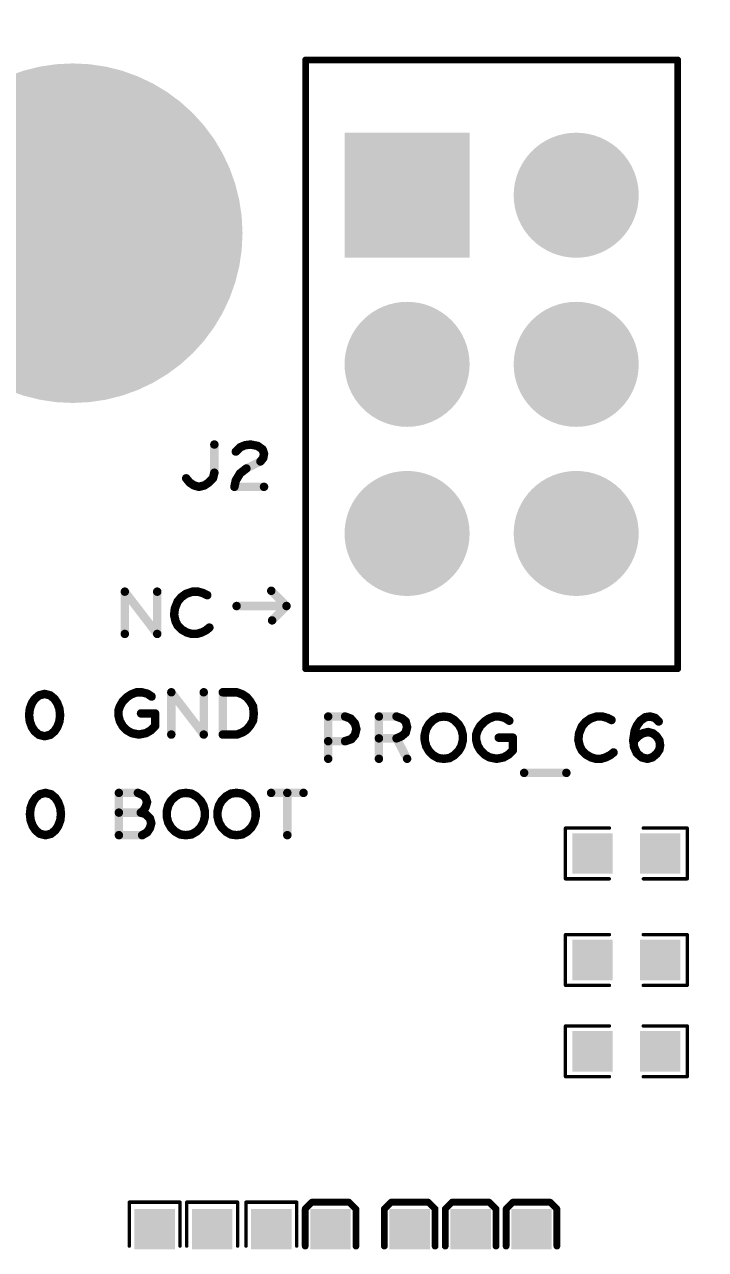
# Model space of a CAD drawing. Extents: x -11 to 101, y 2 to 100.
# Drawn here: x 61.78 to 72, y 65.74 to 84.13 of the extents above; entities that cross this region are included whole.
import ezdxf

# ---------------------------------------------------------------- set-up
doc = ezdxf.new("R2010")
doc.units = 0
doc.layers.get('0').update_dxf_attribs({"linetype": 'CONTINUOUS'})
doc.layers.get('DEFPOINTS').update_dxf_attribs({"linetype": 'CONTINUOUS'})
doc.layers.add('SILK_TOP_ART', color=251, linetype='CONTINUOUS')
doc.layers.add('SOLDER_TOP_ART', color=18, linetype='CONTINUOUS')
doc.dimstyles.get("Standard").update_dxf_attribs({"dimtxt": 3, "dimasz": 3, "dimexe": 0.18, "dimexo": 0, "dimgap": 1, "dimtad": 0, "dimtih": 1, "dimtoh": 1, "dimzin": 0, "dimcen": 0.09, "dimazin": 3, "dimtfac": 1, "dimtofl": 0, "dimtmove": 0, "dimatfit": 3})

# ---------------------------------------------------------------- blocks, each defined once
blk = doc.blocks.new('ROUND_219')
at = {"const_width": 0.0508}
blk.add_lwpolyline([(-0.0254, 0, 1), (0.0254, 0, 1)], format="xyb", close=True, dxfattribs=at)
blk = doc.blocks.new('ROUND_165')
at = {"const_width": 0.0635}
blk.add_lwpolyline([(-0.03175, 0, 1), (0.03175, 0, 1)], format="xyb", close=True, dxfattribs=at)
blk = doc.blocks.new('ROUND_321')
at = {"const_width": 0.0254}
blk.add_lwpolyline([(-0.0127, 0, 1), (0.0127, 0, 1)], format="xyb", close=True, dxfattribs=at)
blk = doc.blocks.new('ROUND_341')
at = {"const_width": 2.55}
blk.add_lwpolyline([(-1.275, 0, 1), (1.275, 0, 1)], format="xyb", close=True, dxfattribs=at)
blk = doc.blocks.new('SQUARE_333')
blk.add_solid([(0.304, 0.304), (0.304, -0.304), (-0.304, 0.304), (-0.304, -0.304)])
blk = doc.blocks.new('SQUARE_347')
blk.add_solid([(0.939, 0.939), (0.939, -0.939), (-0.939, 0.939), (-0.939, -0.939)])
blk = doc.blocks.new('ROUND_346')
at = {"const_width": 0.939}
blk.add_lwpolyline([(-0.4695, 0, 1), (0.4695, 0, 1)], format="xyb", close=True, dxfattribs=at)
blk = doc.blocks.new('*U167')
at = {"color": 0, "linetype": 'CONTINUOUS'}
blk.add_text('82.50', height=3, dxfattribs=at).set_placement((37.06, 87.687))
blk = doc.blocks.new('*D162')
at = {"color": 0, "linetype": 'CONTINUOUS'}
for p, q in [((1.038, 82.5), (1.038, 89.341)), ((83.538, 82.5), (83.538, 89.341)), ((4.038, 89.161), (36.229, 89.161)), ((80.538, 89.161), (48.347, 89.161))]:
    blk.add_line(p, q, dxfattribs=at)
for points in [[(4.038, 89.661), (4.038, 88.661), (1.038, 89.161)], [(80.538, 89.661), (80.538, 88.661), (83.538, 89.161)]]:
    blk.add_solid(points, dxfattribs=at)
at = {"layer": 'DEFPOINTS', "color": 0, "linetype": 'CONTINUOUS'}
for p in [(83.538, 89.161), (1.038, 82.5), (83.538, 82.5)]:
    blk.add_point(p, dxfattribs=at)
at = {"linetype": 'CONTINUOUS'}
blk.add_blockref('*U167', (0, 0), dxfattribs=at)

msp = doc.modelspace()

# ---------------------------------------------------------------- linework, layer by layer
at = {"layer": 'SILK_TOP_ART'}
for points, const_width in [([(71.5852, 83.602), (65.9972, 83.602)], 0.1016), ([(65.9972, 83.602), (65.9972, 74.458)], 0.1016), ([(71.5852, 74.4599), (71.5852, 83.602)], 0.1016), ([(64.6269, 77.4023), (64.6269, 77.8256)], 0.127), ([(64.9491, 77.7198), (65.0126, 77.7833)], 0.127), ([(65.0126, 77.7833), (65.0867, 77.815)], 0.127), ([(65.0867, 77.815), (65.1714, 77.8256)], 0.127), ([(65.1714, 77.8256), (65.2772, 77.8044)], 0.127), ([(65.2772, 77.8044), (65.3513, 77.7515)], 0.127), ([(65.3619, 77.6245), (65.3195, 77.5716)], 0.127), ([(65.3513, 77.7515), (65.3725, 77.688)], 0.127), ([(65.3725, 77.688), (65.3619, 77.6245)], 0.127), ([(64.6057, 77.3176), (64.6269, 77.4023)], 0.127), ([(65.1079, 77.4658), (65.0126, 77.3917)], 0.127), ([(65.3195, 77.5716), (65.1079, 77.4658)], 0.127), ([(64.2035, 77.3176), (64.2565, 77.2541)], 0.127), ([(64.2565, 77.2541), (64.3199, 77.2118)], 0.127), ([(64.4787, 77.2118), (64.5422, 77.2541)], 0.127), ([(64.5422, 77.2541), (64.6057, 77.3176)], 0.127), ([(64.9491, 77.2858), (64.9279, 77.1906)], 0.127), ([(65.0126, 77.3917), (64.9491, 77.2858)], 0.127), ([(64.3199, 77.2118), (64.394, 77.1906)], 0.127), ([(64.394, 77.1906), (64.4787, 77.2118)], 0.127), ([(64.9279, 77.1906), (65.3725, 77.1906)], 0.127), ([(63.282, 74.9808), (63.282, 75.6158)], 0.127), ([(63.282, 75.6158), (63.7688, 74.9808)], 0.127), ([(63.7688, 74.9808), (63.7688, 75.6158)], 0.127), ([(64.2027, 75.584), (64.1287, 75.5311)], 0.127), ([(64.298, 75.6158), (64.2027, 75.584)], 0.127), ([(64.3827, 75.6158), (64.298, 75.6158)], 0.127), ([(64.4567, 75.5946), (64.3827, 75.6158)], 0.127), ([(64.5202, 75.5629), (64.4567, 75.5946)], 0.127), ([(65.7098, 75.3999), (65.4812, 75.6285)], 0.127), ([(64.0757, 75.4676), (64.0334, 75.3618)], 0.127), ([(64.1287, 75.5311), (64.0757, 75.4676)], 0.127), ([(64.9605, 75.3999), (65.7098, 75.3999)], 0.127), ([(65.7098, 75.3999), (65.4939, 75.184)], 0.127), ([(64.0334, 75.3618), (64.0228, 75.2665)], 0.127), ([(64.0228, 75.2665), (64.044, 75.1713)], 0.127), ([(64.044, 75.1713), (64.0757, 75.1078)], 0.127), ([(64.0757, 75.1078), (64.1392, 75.0443)], 0.127), ([(64.1392, 75.0443), (64.2133, 75.002)], 0.127), ([(64.4356, 75.002), (64.4991, 75.0337)], 0.127), ([(64.4991, 75.0337), (64.552, 75.076)], 0.127), ([(64.2133, 75.002), (64.2874, 74.9808)], 0.127), ([(64.2874, 74.9808), (64.3615, 74.9808)], 0.127), ([(64.3615, 74.9808), (64.4356, 75.002)], 0.127), ([(65.9972, 74.458), (71.5852, 74.458)], 0.1016), ([(63.3772, 74.0727), (63.4619, 74.1045)], 0.127), ([(63.4619, 74.1045), (63.536, 74.1045)], 0.127), ([(63.536, 74.1045), (63.6206, 74.0833)], 0.127), ([(63.9805, 73.4695), (63.9805, 74.1045)], 0.127), ([(63.9805, 74.1045), (64.4673, 73.4695)], 0.127), ([(64.4673, 73.4695), (64.4673, 74.1045)], 0.127), ([(64.7531, 73.4695), (64.7531, 74.1045)], 0.127), ([(64.7531, 74.1045), (64.9647, 74.1045)], 0.127), ([(64.9647, 74.1045), (65.0494, 74.0727)], 0.127), ([(61.8871, 73.9415), (61.8553, 73.8568)], 0.127), ([(61.9294, 74.005), (61.8871, 73.9415)], 0.127), ([(61.9929, 74.0579), (61.9294, 74.005)], 0.127), ([(62.0776, 74.0791), (61.9929, 74.0579)], 0.127), ([(62.1623, 74.0579), (62.0776, 74.0791)], 0.127), ([(62.2258, 74.005), (62.1623, 74.0579)], 0.127), ([(62.2681, 73.9415), (62.2258, 74.005)], 0.127), ([(62.2999, 73.8568), (62.2681, 73.9415)], 0.127), ([(63.2079, 73.8928), (63.2502, 73.9669)], 0.127), ([(63.2502, 73.9669), (63.3137, 74.0304)], 0.127), ([(63.3137, 74.0304), (63.3772, 74.0727)], 0.127), ([(63.6206, 74.0833), (63.6842, 74.041)], 0.127), ([(65.0494, 74.0727), (65.1129, 74.0304)], 0.127), ([(65.1129, 74.0304), (65.1658, 73.9669)], 0.127), ([(65.1658, 73.9669), (65.2082, 73.8928)], 0.127), ([(61.8553, 73.8568), (61.8448, 73.7616)], 0.127), ([(61.8448, 73.7616), (61.8553, 73.6663)], 0.127), ([(62.3104, 73.7616), (62.2999, 73.8568)], 0.127), ([(62.2999, 73.6663), (62.3104, 73.7616)], 0.127), ([(63.1867, 73.8293), (63.2079, 73.8928)], 0.127), ([(63.1867, 73.7552), (63.1867, 73.8293)], 0.127), ([(63.2079, 73.6706), (63.1867, 73.7552)], 0.127), ([(63.5254, 73.787), (63.7371, 73.787)], 0.127), ([(63.7371, 73.787), (63.7371, 73.5965)], 0.127), ([(65.2082, 73.8928), (65.2187, 73.787)], 0.127), ([(65.2187, 73.787), (65.2082, 73.6812)], 0.127), ([(66.3363, 73.1054), (66.3363, 73.7404)], 0.127), ([(66.3363, 73.7404), (66.5903, 73.7404)], 0.127), ([(66.5903, 73.7404), (66.675, 73.7086)], 0.127), ([(67.0983, 73.1054), (67.0983, 73.7404)], 0.127), ([(67.0983, 73.7404), (67.3629, 73.7404)], 0.127), ([(67.3629, 73.7404), (67.4476, 73.7086)], 0.127), ([(67.9133, 73.6875), (67.9873, 73.7298)], 0.127), ([(67.9873, 73.7298), (68.072, 73.7404)], 0.127), ([(68.072, 73.7404), (68.1567, 73.7298)], 0.127), ([(68.1567, 73.7298), (68.2307, 73.6875)], 0.127), ([(68.7493, 73.7086), (68.834, 73.7404)], 0.127), ([(68.834, 73.7404), (68.9081, 73.7404)], 0.127), ([(68.9081, 73.7404), (68.9927, 73.7192)], 0.127), ([(68.9927, 73.7192), (69.0563, 73.6769)], 0.127), ([(70.3686, 73.7404), (70.2733, 73.7086)], 0.127), ([(70.4533, 73.7404), (70.3686, 73.7404)], 0.127), ([(70.5273, 73.7192), (70.4533, 73.7404)], 0.127), ([(70.5908, 73.6875), (70.5273, 73.7192)], 0.127), ([(71.0247, 73.6769), (71.0988, 73.7298)], 0.127), ([(71.0988, 73.7298), (71.1729, 73.7404)], 0.127), ([(71.1729, 73.7404), (71.247, 73.7192)], 0.127), ([(71.247, 73.7192), (71.2999, 73.6663)], 0.127), ([(61.8553, 73.6663), (61.8871, 73.5817)], 0.127), ([(61.8871, 73.5817), (61.9294, 73.5182)], 0.127), ([(62.2258, 73.5182), (62.2681, 73.5817)], 0.127), ([(62.2681, 73.5817), (62.2999, 73.6663)], 0.127), ([(63.2502, 73.5965), (63.2079, 73.6706)], 0.127), ([(63.3137, 73.533), (63.2502, 73.5965)], 0.127), ([(63.3878, 73.4907), (63.3137, 73.533)], 0.127), ([(63.6736, 73.533), (63.5995, 73.4907)], 0.127), ([(63.7371, 73.5965), (63.6736, 73.533)], 0.127), ([(65.1129, 73.5436), (65.0494, 73.5012)], 0.127), ([(65.1658, 73.6071), (65.1129, 73.5436)], 0.127), ([(65.2082, 73.6812), (65.1658, 73.6071)], 0.127), ([(66.675, 73.7086), (66.7385, 73.6346)], 0.127), ([(66.7385, 73.6346), (66.7597, 73.5499)], 0.127), ([(66.7597, 73.5499), (66.7385, 73.4652)], 0.127), ([(67.4476, 73.7086), (67.5005, 73.6663)], 0.127), ([(67.5005, 73.6663), (67.5217, 73.5816)], 0.127), ([(67.5217, 73.5816), (67.5005, 73.497)], 0.127), ([(67.7862, 73.4652), (67.8074, 73.5499)], 0.127), ([(67.8074, 73.5499), (67.8497, 73.624)], 0.127), ([(67.8497, 73.624), (67.9133, 73.6875)], 0.127), ([(68.2307, 73.6875), (68.2943, 73.624)], 0.127), ([(68.2943, 73.624), (68.3366, 73.5499)], 0.127), ([(68.3366, 73.5499), (68.3578, 73.4652)], 0.127), ([(68.58, 73.5287), (68.6223, 73.6028)], 0.127), ([(68.6223, 73.6028), (68.6858, 73.6663)], 0.127), ([(68.6858, 73.6663), (68.7493, 73.7086)], 0.127), ([(70.1463, 73.5922), (70.104, 73.4864)], 0.127), ([(70.1993, 73.6557), (70.1463, 73.5922)], 0.127), ([(70.2733, 73.7086), (70.1993, 73.6557)], 0.127), ([(70.9401, 73.5287), (70.9718, 73.6028)], 0.127), ([(70.9718, 73.6028), (71.0247, 73.6769)], 0.127), ([(61.9294, 73.5182), (61.9929, 73.4653)], 0.127), ([(61.9929, 73.4653), (62.0776, 73.4441)], 0.127), ([(62.0776, 73.4441), (62.1623, 73.4653)], 0.127), ([(62.1623, 73.4653), (62.2258, 73.5182)], 0.127), ([(63.4937, 73.4695), (63.3878, 73.4907)], 0.127), ([(63.5995, 73.4907), (63.4937, 73.4695)], 0.127), ([(64.9647, 73.4695), (64.7531, 73.4695)], 0.127), ([(65.0494, 73.5012), (64.9647, 73.4695)], 0.127), ([(66.5903, 73.37), (66.3363, 73.37)], 0.127), ([(66.6856, 73.4017), (66.5903, 73.37)], 0.127), ([(66.7385, 73.4652), (66.6856, 73.4017)], 0.127), ([(67.3629, 73.4123), (67.0983, 73.4123)], 0.127), ([(67.437, 73.4441), (67.3629, 73.4123)], 0.127), ([(67.3629, 73.4123), (67.5217, 73.1054)], 0.127), ([(67.5005, 73.497), (67.437, 73.4441)], 0.127), ([(67.7862, 73.3806), (67.7862, 73.4652)], 0.127), ([(67.8074, 73.2959), (67.7862, 73.3806)], 0.127), ([(68.3578, 73.3806), (68.3366, 73.2959)], 0.127), ([(68.3578, 73.4652), (68.3578, 73.3806)], 0.127), ([(68.5588, 73.4652), (68.58, 73.5287)], 0.127), ([(68.5588, 73.3911), (68.5588, 73.4652)], 0.127), ([(68.58, 73.3065), (68.5588, 73.3911)], 0.127), ([(68.8975, 73.4229), (69.1092, 73.4229)], 0.127), ([(69.1092, 73.4229), (69.1092, 73.2324)], 0.127), ([(70.104, 73.4864), (70.0934, 73.3911)], 0.127), ([(70.0934, 73.3911), (70.1146, 73.2959)], 0.127), ([(70.9189, 73.3911), (70.9401, 73.5287)], 0.127), ([(70.9189, 73.37), (70.993, 73.4441)], 0.127), ([(70.9295, 73.2853), (70.9189, 73.3911)], 0.127), ([(70.993, 73.4441), (71.0565, 73.4864)], 0.127), ([(71.0565, 73.4864), (71.1412, 73.5076)], 0.127), ([(71.1412, 73.5076), (71.2153, 73.4864)], 0.127), ([(71.2153, 73.4864), (71.2682, 73.4441)], 0.127), ([(71.2682, 73.4441), (71.3105, 73.3806)], 0.127), ([(71.3105, 73.3806), (71.3211, 73.3065)], 0.127), ([(67.8497, 73.2218), (67.8074, 73.2959)], 0.127), ([(67.9133, 73.1583), (67.8497, 73.2218)], 0.127), ([(68.2943, 73.2218), (68.2307, 73.1583)], 0.127), ([(68.3366, 73.2959), (68.2943, 73.2218)], 0.127), ([(68.6223, 73.2324), (68.58, 73.3065)], 0.127), ([(68.6858, 73.1689), (68.6223, 73.2324)], 0.127), ([(68.7599, 73.1266), (68.6858, 73.1689)], 0.127), ([(69.0457, 73.1689), (68.9716, 73.1266)], 0.127), ([(69.1092, 73.2324), (69.0457, 73.1689)], 0.127), ([(70.1146, 73.2959), (70.1463, 73.2324)], 0.127), ([(70.1463, 73.2324), (70.2098, 73.1689)], 0.127), ([(70.2098, 73.1689), (70.2839, 73.1266)], 0.127), ([(70.5697, 73.1583), (70.6226, 73.2006)], 0.127), ([(70.9718, 73.19), (70.9295, 73.2853)], 0.127), ([(71.0459, 73.1266), (70.9718, 73.19)], 0.127), ([(71.2682, 73.1795), (71.2047, 73.1266)], 0.127), ([(71.3105, 73.243), (71.2682, 73.1795)], 0.127), ([(71.3211, 73.3065), (71.3105, 73.243)], 0.127), ([(67.9873, 73.116), (67.9133, 73.1583)], 0.127), ([(68.072, 73.1054), (67.9873, 73.116)], 0.127), ([(68.1567, 73.116), (68.072, 73.1054)], 0.127), ([(68.2307, 73.1583), (68.1567, 73.116)], 0.127), ([(68.8658, 73.1054), (68.7599, 73.1266)], 0.127), ([(68.9716, 73.1266), (68.8658, 73.1054)], 0.127), ([(70.2839, 73.1266), (70.358, 73.1054)], 0.127), ([(70.358, 73.1054), (70.4321, 73.1054)], 0.127), ([(70.4321, 73.1054), (70.5062, 73.1266)], 0.127), ([(70.5062, 73.1266), (70.5697, 73.1583)], 0.127), ([(71.1306, 73.1054), (71.0459, 73.1266)], 0.127), ([(71.2047, 73.1266), (71.1306, 73.1054)], 0.127), ([(69.2785, 72.8937), (69.9135, 72.8937)], 0.127), ([(61.8998, 72.4556), (61.868, 72.3709)], 0.127), ([(61.9421, 72.5191), (61.8998, 72.4556)], 0.127), ([(62.0056, 72.572), (61.9421, 72.5191)], 0.127), ([(62.0903, 72.5932), (62.0056, 72.572)], 0.127), ([(62.175, 72.572), (62.0903, 72.5932)], 0.127), ([(62.2385, 72.5191), (62.175, 72.572)], 0.127), ([(62.2808, 72.4556), (62.2385, 72.5191)], 0.127), ([(62.3126, 72.3709), (62.2808, 72.4556)], 0.127), ([(63.4788, 72.5932), (63.1931, 72.5932)], 0.127), ([(63.1931, 72.5932), (63.1931, 71.9582)], 0.127), ([(63.5529, 72.5614), (63.4788, 72.5932)], 0.127), ([(63.5952, 72.5191), (63.5529, 72.5614)], 0.127), ([(63.6164, 72.4556), (63.5952, 72.5191)], 0.127), ([(63.5952, 72.3815), (63.6164, 72.4556)], 0.127), ([(63.9339, 72.4027), (63.9762, 72.4768)], 0.127), ([(63.9762, 72.4768), (64.0398, 72.5403)], 0.127), ([(64.0398, 72.5403), (64.1138, 72.5826)], 0.127), ([(64.1138, 72.5826), (64.1985, 72.5932)], 0.127), ([(64.1985, 72.5932), (64.2832, 72.5826)], 0.127), ([(64.2832, 72.5826), (64.3572, 72.5403)], 0.127), ([(64.3572, 72.5403), (64.4208, 72.4768)], 0.127), ([(64.4208, 72.4768), (64.4631, 72.4027)], 0.127), ([(64.6959, 72.4027), (64.7382, 72.4768)], 0.127), ([(64.7382, 72.4768), (64.8018, 72.5403)], 0.127), ([(64.8018, 72.5403), (64.8758, 72.5826)], 0.127), ([(64.8758, 72.5826), (64.9605, 72.5932)], 0.127), ([(64.9605, 72.5932), (65.0452, 72.5826)], 0.127), ([(65.0452, 72.5826), (65.1192, 72.5403)], 0.127), ([(65.1192, 72.5403), (65.1828, 72.4768)], 0.127), ([(65.1828, 72.4768), (65.2251, 72.4027)], 0.127), ([(65.4791, 72.5932), (65.9659, 72.5932)], 0.127), ([(65.7225, 72.5932), (65.7225, 71.9582)], 0.127), ([(61.868, 72.3709), (61.8575, 72.2757)], 0.127), ([(61.8575, 72.2757), (61.868, 72.1804)], 0.127), ([(62.3231, 72.2757), (62.3126, 72.3709)], 0.127), ([(62.3126, 72.1804), (62.3231, 72.2757)], 0.127), ([(63.5212, 72.2969), (63.1931, 72.2969)], 0.127), ([(63.5212, 72.2969), (63.5635, 72.3286)], 0.127), ([(63.5952, 72.2757), (63.5212, 72.2969)], 0.127), ([(63.5635, 72.3286), (63.5952, 72.3815)], 0.127), ([(63.6588, 72.2122), (63.5952, 72.2757)], 0.127), ([(63.9127, 72.318), (63.9339, 72.4027)], 0.127), ([(63.9127, 72.2334), (63.9127, 72.318)], 0.127), ([(64.4631, 72.4027), (64.4843, 72.318)], 0.127), ([(64.4843, 72.318), (64.4843, 72.2334)], 0.127), ([(64.6747, 72.318), (64.6959, 72.4027)], 0.127), ([(64.6747, 72.2334), (64.6747, 72.318)], 0.127), ([(65.2251, 72.4027), (65.2463, 72.318)], 0.127), ([(65.2463, 72.318), (65.2463, 72.2334)], 0.127), ([(61.868, 72.1804), (61.8998, 72.0958)], 0.127), ([(61.8998, 72.0958), (61.9421, 72.0323)], 0.127), ([(62.2385, 72.0323), (62.2808, 72.0958)], 0.127), ([(62.2808, 72.0958), (62.3126, 72.1804)], 0.127), ([(63.6164, 72.0005), (63.6588, 72.064)], 0.127), ([(63.6799, 72.1381), (63.6588, 72.2122)], 0.127), ([(63.6588, 72.064), (63.6799, 72.1381)], 0.127), ([(63.9339, 72.1487), (63.9127, 72.2334)], 0.127), ([(63.9762, 72.0746), (63.9339, 72.1487)], 0.127), ([(64.0398, 72.0111), (63.9762, 72.0746)], 0.127), ([(64.4208, 72.0746), (64.3572, 72.0111)], 0.127), ([(64.4631, 72.1487), (64.4208, 72.0746)], 0.127), ([(64.4843, 72.2334), (64.4631, 72.1487)], 0.127), ([(64.6959, 72.1487), (64.6747, 72.2334)], 0.127), ([(64.7382, 72.0746), (64.6959, 72.1487)], 0.127), ([(64.8018, 72.0111), (64.7382, 72.0746)], 0.127), ([(65.1828, 72.0746), (65.1192, 72.0111)], 0.127), ([(65.2251, 72.1487), (65.1828, 72.0746)], 0.127), ([(65.2463, 72.2334), (65.2251, 72.1487)], 0.127), ([(61.9421, 72.0323), (62.0056, 71.9794)], 0.127), ([(62.0056, 71.9794), (62.0903, 71.9582)], 0.127), ([(62.0903, 71.9582), (62.175, 71.9794)], 0.127), ([(62.175, 71.9794), (62.2385, 72.0323)], 0.127), ([(63.1931, 71.9582), (63.5423, 71.9582)], 0.127), ([(63.5423, 71.9582), (63.6164, 72.0005)], 0.127), ([(64.1138, 71.9688), (64.0398, 72.0111)], 0.127), ([(64.1985, 71.9582), (64.1138, 71.9688)], 0.127), ([(64.2832, 71.9688), (64.1985, 71.9582)], 0.127), ([(64.3572, 72.0111), (64.2832, 71.9688)], 0.127), ([(64.8758, 71.9688), (64.8018, 72.0111)], 0.127), ([(64.9605, 71.9582), (64.8758, 71.9688)], 0.127), ([(65.0452, 71.9688), (64.9605, 71.9582)], 0.127), ([(65.1192, 72.0111), (65.0452, 71.9688)], 0.127), ([(69.8998, 72.0646), (70.5602, 72.0646)], 0.0508), ([(69.8998, 71.3026), (69.8998, 72.0646)], 0.0508), ([(71.7286, 72.0646), (71.0682, 72.0646)], 0.0508), ([(71.7286, 71.3026), (71.7286, 72.0646)], 0.0508), ([(70.5602, 71.3026), (69.8998, 71.3026)], 0.0508), ([(71.0682, 71.3026), (71.7286, 71.3026)], 0.0508), ([(69.8998, 70.4644), (69.8998, 69.7024)], 0.0508), ([(70.5602, 70.4644), (69.8998, 70.4644)], 0.0508), ([(71.0682, 70.4644), (71.7286, 70.4644)], 0.0508), ([(71.7286, 70.4644), (71.7286, 69.7024)], 0.0508), ([(69.8998, 69.7024), (70.5602, 69.7024)], 0.0508), ([(71.7286, 69.7024), (71.0682, 69.7024)], 0.0508), ([(69.8998, 69.0928), (69.8998, 68.3308)], 0.0508), ([(70.5602, 69.0928), (69.8998, 69.0928)], 0.0508), ([(71.0682, 69.0928), (71.7286, 69.0928)], 0.0508), ([(71.7286, 69.0928), (71.7286, 68.3308)], 0.0508), ([(69.8998, 68.3308), (70.5602, 68.3308)], 0.0508), ([(71.7286, 68.3308), (71.0682, 68.3308)], 0.0508), ([(63.3494, 66.4464), (63.3494, 65.786)], 0.0508), ([(64.1114, 66.4464), (63.3494, 66.4464)], 0.0508), ([(64.1114, 65.786), (64.1114, 66.4464)], 0.0508), ([(64.213, 66.4464), (64.975, 66.4464)], 0.0508), ([(64.213, 65.786), (64.213, 66.4464)], 0.0508), ([(64.975, 66.4464), (64.975, 65.786)], 0.0508), ([(65.102, 66.4464), (65.102, 65.786)], 0.0508), ([(65.864, 66.4464), (65.102, 66.4464)], 0.0508), ([(65.864, 65.786), (65.864, 66.4464)], 0.0508), ([(65.991, 66.3448), (66.0923, 66.4464)], 0.1016), ([(66.0923, 66.4464), (66.6481, 66.4464)], 0.1016), ([(66.6481, 66.4464), (66.753, 66.3415)], 0.1016), ([(67.2816, 66.4464), (67.18, 66.3448)], 0.1016), ([(67.8404, 66.4464), (67.2816, 66.4464)], 0.1016), ([(67.942, 66.3448), (67.8404, 66.4464)], 0.1016), ([(68.196, 66.4464), (68.0944, 66.3448)], 0.1016), ([(68.7548, 66.4464), (68.196, 66.4464)], 0.1016), ([(68.8564, 66.3448), (68.7548, 66.4464)], 0.1016), ([(69.1104, 66.4464), (69.0088, 66.3448)], 0.1016), ([(69.6692, 66.4464), (69.1104, 66.4464)], 0.1016), ([(69.7708, 66.3448), (69.6692, 66.4464)], 0.1016), ([(65.991, 65.786), (65.991, 66.3448)], 0.1016), ([(66.753, 66.3415), (66.753, 65.786)], 0.1016), ([(67.18, 66.3448), (67.18, 65.786)], 0.1016), ([(67.942, 65.786), (67.942, 66.3448)], 0.1016), ([(68.0944, 66.3448), (68.0944, 65.786)], 0.1016), ([(68.8564, 65.786), (68.8564, 66.3448)], 0.1016), ([(69.0088, 66.3448), (69.0088, 65.786)], 0.1016), ([(69.7708, 65.786), (69.7708, 66.3448)], 0.1016)]:
    msp.add_lwpolyline(points, dxfattribs=dict(at, const_width=const_width))

# ---------------------------------------------------------------- block references
for name, p in [('ROUND_219', (65.9972, 83.602)), ('ROUND_219', (71.5852, 83.602)), ('ROUND_165', (64.6269, 77.8256)), ('ROUND_165', (65.0126, 77.7833)), ('ROUND_165', (65.0867, 77.815)), ('ROUND_165', (65.1714, 77.8256)), ('ROUND_165', (65.2772, 77.8044)), ('ROUND_165', (64.9491, 77.7198)), ('ROUND_165', (65.3513, 77.7515)), ('ROUND_165', (65.3619, 77.6245)), ('ROUND_165', (65.3725, 77.688)), ('ROUND_165', (64.6269, 77.4023)), ('ROUND_165', (65.1079, 77.4658)), ('ROUND_165', (65.3195, 77.5716)), ('ROUND_165', (64.2035, 77.3176)), ('ROUND_165', (64.2565, 77.2541)), ('ROUND_165', (64.5422, 77.2541)), ('ROUND_165', (64.6057, 77.3176)), ('ROUND_165', (64.9491, 77.2858)), ('ROUND_165', (65.0126, 77.3917)), ('ROUND_165', (64.3199, 77.2118)), ('ROUND_165', (64.394, 77.1906)), ('ROUND_165', (64.4787, 77.2118)), ('ROUND_165', (64.9279, 77.1906)), ('ROUND_165', (65.3725, 77.1906)), ('ROUND_165', (63.282, 75.6158)), ('ROUND_165', (63.7688, 75.6158)), ('ROUND_165', (64.2027, 75.584)), ('ROUND_165', (64.298, 75.6158)), ('ROUND_165', (64.3827, 75.6158)), ('ROUND_165', (64.4567, 75.5946)), ('ROUND_165', (64.5202, 75.5629)), ('ROUND_165', (65.4812, 75.6285)), ('ROUND_165', (64.0757, 75.4676)), ('ROUND_165', (64.1287, 75.5311)), ('ROUND_165', (64.9605, 75.3999)), ('ROUND_165', (65.7098, 75.3999)), ('ROUND_165', (65.7098, 75.3999)), ('ROUND_165', (64.0228, 75.2665)), ('ROUND_165', (64.0334, 75.3618)), ('ROUND_165', (64.044, 75.1713)), ('ROUND_165', (64.0757, 75.1078)), ('ROUND_165', (64.1392, 75.0443)), ('ROUND_165', (64.4991, 75.0337)), ('ROUND_165', (64.552, 75.076)), ('ROUND_165', (65.4939, 75.184)), ('ROUND_165', (63.282, 74.9808)), ('ROUND_165', (63.7688, 74.9808)), ('ROUND_165', (64.2133, 75.002)), ('ROUND_165', (64.2874, 74.9808)), ('ROUND_165', (64.3615, 74.9808)), ('ROUND_165', (64.4356, 75.002)), ('ROUND_219', (65.9972, 74.458)), ('ROUND_219', (71.5852, 74.4599)), ('ROUND_219', (71.5852, 74.458)), ('ROUND_165', (63.4619, 74.1045)), ('ROUND_165', (63.536, 74.1045)), ('ROUND_165', (63.9805, 74.1045)), ('ROUND_165', (64.4673, 74.1045)), ('ROUND_165', (64.7531, 74.1045)), ('ROUND_165', (64.9647, 74.1045)), ('ROUND_165', (61.8871, 73.9415)), ('ROUND_165', (61.9294, 74.005)), ('ROUND_165', (61.9929, 74.0579)), ('ROUND_165', (62.0776, 74.0791)), ('ROUND_165', (62.0776, 74.0791)), ('ROUND_165', (62.1623, 74.0579)), ('ROUND_165', (62.2258, 74.005)), ('ROUND_165', (62.2681, 73.9415)), ('ROUND_165', (63.2502, 73.9669)), ('ROUND_165', (63.3137, 74.0304)), ('ROUND_165', (63.3772, 74.0727)), ('ROUND_165', (63.6206, 74.0833)), ('ROUND_165', (63.6842, 74.041)), ('ROUND_165', (65.0494, 74.0727)), ('ROUND_165', (65.1129, 74.0304)), ('ROUND_165', (65.1658, 73.9669)), ('ROUND_165', (61.8448, 73.7616)), ('ROUND_165', (61.8553, 73.8568)), ('ROUND_165', (62.2999, 73.8568)), ('ROUND_165', (62.3104, 73.7616)), ('ROUND_165', (63.1867, 73.8293)), ('ROUND_165', (63.1867, 73.7552)), ('ROUND_165', (63.2079, 73.8928)), ('ROUND_165', (63.5254, 73.787)), ('ROUND_165', (63.7371, 73.787)), ('ROUND_165', (65.2082, 73.8928)), ('ROUND_165', (65.2187, 73.787)), ('ROUND_165', (66.3363, 73.7404)), ('ROUND_165', (66.5903, 73.7404)), ('ROUND_165', (67.0983, 73.7404)), ('ROUND_165', (67.3629, 73.7404)), ('ROUND_165', (67.9873, 73.7298)), ('ROUND_165', (68.072, 73.7404)), ('ROUND_165', (68.1567, 73.7298)), ('ROUND_165', (68.834, 73.7404)), ('ROUND_165', (68.9081, 73.7404)), ('ROUND_165', (68.9927, 73.7192)), ('ROUND_165', (70.3686, 73.7404)), ('ROUND_165', (70.4533, 73.7404)), ('ROUND_165', (70.5273, 73.7192)), ('ROUND_165', (71.0988, 73.7298)), ('ROUND_165', (71.1729, 73.7404)), ('ROUND_165', (71.247, 73.7192)), ('ROUND_165', (61.8553, 73.6663)), ('ROUND_165', (61.8871, 73.5817)), ('ROUND_165', (62.2681, 73.5817)), ('ROUND_165', (62.2999, 73.6663)), ('ROUND_165', (63.2079, 73.6706)), ('ROUND_165', (63.2502, 73.5965)), ('ROUND_165', (63.3137, 73.533)), ('ROUND_165', (63.6736, 73.533)), ('ROUND_165', (63.7371, 73.5965)), ('ROUND_165', (65.1129, 73.5436)), ('ROUND_165', (65.1658, 73.6071)), ('ROUND_165', (65.2082, 73.6812)), ('ROUND_165', (66.675, 73.7086)), ('ROUND_165', (66.7385, 73.6346)), ('ROUND_165', (66.7597, 73.5499)), ('ROUND_165', (67.4476, 73.7086)), ('ROUND_165', (67.5005, 73.6663)), ('ROUND_165', (67.5217, 73.5816)), ('ROUND_165', (67.8074, 73.5499)), ('ROUND_165', (67.8497, 73.624)), ('ROUND_165', (67.9133, 73.6875)), ('ROUND_165', (68.2307, 73.6875)), ('ROUND_165', (68.2943, 73.624)), ('ROUND_165', (68.3366, 73.5499)), ('ROUND_165', (68.6223, 73.6028)), ('ROUND_165', (68.6858, 73.6663)), ('ROUND_165', (68.7493, 73.7086)), ('ROUND_165', (69.0563, 73.6769)), ('ROUND_165', (70.1463, 73.5922)), ('ROUND_165', (70.1993, 73.6557)), ('ROUND_165', (70.2733, 73.7086)), ('ROUND_165', (70.5908, 73.6875)), ('ROUND_165', (70.9718, 73.6028)), ('ROUND_165', (71.0247, 73.6769)), ('ROUND_165', (71.2999, 73.6663)), ('ROUND_165', (61.9294, 73.5182)), ('ROUND_165', (61.9929, 73.4653)), ('ROUND_165', (62.0776, 73.4441)), ('ROUND_165', (62.1623, 73.4653)), ('ROUND_165', (62.2258, 73.5182)), ('ROUND_165', (63.3878, 73.4907)), ('ROUND_165', (63.4937, 73.4695)), ('ROUND_165', (63.5995, 73.4907)), ('ROUND_165', (63.9805, 73.4695)), ('ROUND_165', (64.4673, 73.4695)), ('ROUND_165', (64.7531, 73.4695)), ('ROUND_165', (64.7531, 73.4695)), ('ROUND_165', (64.9647, 73.4695)), ('ROUND_165', (65.0494, 73.5012)), ('ROUND_165', (66.3363, 73.37)), ('ROUND_165', (66.5903, 73.37)), ('ROUND_165', (66.6856, 73.4017)), ('ROUND_165', (66.7385, 73.4652)), ('ROUND_165', (67.0983, 73.4123)), ('ROUND_165', (67.3629, 73.4123)), ('ROUND_165', (67.3629, 73.4123)), ('ROUND_165', (67.437, 73.4441)), ('ROUND_165', (67.5005, 73.497)), ('ROUND_165', (67.7862, 73.4652)), ('ROUND_165', (67.7862, 73.3806)), ('ROUND_165', (68.3578, 73.4652)), ('ROUND_165', (68.3578, 73.3806)), ('ROUND_165', (68.5588, 73.4652)), ('ROUND_165', (68.5588, 73.3911)), ('ROUND_165', (68.58, 73.5287)), ('ROUND_165', (68.8975, 73.4229)), ('ROUND_165', (69.1092, 73.4229)), ('ROUND_165', (70.0934, 73.3911)), ('ROUND_165', (70.104, 73.4864)), ('ROUND_165', (70.9189, 73.3911)), ('ROUND_165', (70.9189, 73.37)), ('ROUND_165', (70.9401, 73.5287)), ('ROUND_165', (70.993, 73.4441)), ('ROUND_165', (71.0565, 73.4864)), ('ROUND_165', (71.1412, 73.5076)), ('ROUND_165', (71.2153, 73.4864)), ('ROUND_165', (71.2682, 73.4441)), ('ROUND_165', (71.3105, 73.3806)), ('ROUND_165', (67.8074, 73.2959)), ('ROUND_165', (67.8497, 73.2218)), ('ROUND_165', (68.2943, 73.2218)), ('ROUND_165', (68.3366, 73.2959)), ('ROUND_165', (68.58, 73.3065)), ('ROUND_165', (68.6223, 73.2324)), ('ROUND_165', (68.6858, 73.1689)), ('ROUND_165', (69.0457, 73.1689)), ('ROUND_165', (69.1092, 73.2324)), ('ROUND_165', (70.1146, 73.2959)), ('ROUND_165', (70.1463, 73.2324)), ('ROUND_165', (70.2098, 73.1689)), ('ROUND_165', (70.6226, 73.2006)), ('ROUND_165', (70.9295, 73.2853)), ('ROUND_165', (70.9718, 73.19)), ('ROUND_165', (71.2682, 73.1795)), ('ROUND_165', (71.3105, 73.243)), ('ROUND_165', (71.3211, 73.3065)), ('ROUND_165', (66.3363, 73.1054)), ('ROUND_165', (67.0983, 73.1054)), ('ROUND_165', (67.5217, 73.1054)), ('ROUND_165', (67.9133, 73.1583)), ('ROUND_165', (67.9873, 73.116)), ('ROUND_165', (68.072, 73.1054)), ('ROUND_165', (68.072, 73.1054)), ('ROUND_165', (68.1567, 73.116)), ('ROUND_165', (68.2307, 73.1583)), ('ROUND_165', (68.7599, 73.1266)), ('ROUND_165', (68.8658, 73.1054)), ('ROUND_165', (68.9716, 73.1266)), ('ROUND_165', (70.2839, 73.1266)), ('ROUND_165', (70.358, 73.1054)), ('ROUND_165', (70.4321, 73.1054)), ('ROUND_165', (70.5062, 73.1266)), ('ROUND_165', (70.5697, 73.1583)), ('ROUND_165', (71.0459, 73.1266)), ('ROUND_165', (71.1306, 73.1054)), ('ROUND_165', (71.2047, 73.1266)), ('ROUND_165', (69.2785, 72.8937)), ('ROUND_165', (69.9135, 72.8937)), ('ROUND_165', (61.8998, 72.4556)), ('ROUND_165', (61.9421, 72.5191)), ('ROUND_165', (62.0056, 72.572)), ('ROUND_165', (62.0903, 72.5932)), ('ROUND_165', (62.0903, 72.5932)), ('ROUND_165', (62.175, 72.572)), ('ROUND_165', (62.2385, 72.5191)), ('ROUND_165', (62.2808, 72.4556)), ('ROUND_165', (63.1931, 72.5932)), ('ROUND_165', (63.4788, 72.5932)), ('ROUND_165', (63.5529, 72.5614)), ('ROUND_165', (63.5952, 72.5191)), ('ROUND_165', (63.6164, 72.4556)), ('ROUND_165', (63.9762, 72.4768)), ('ROUND_165', (64.0398, 72.5403)), ('ROUND_165', (64.1138, 72.5826)), ('ROUND_165', (64.1985, 72.5932)), ('ROUND_165', (64.2832, 72.5826)), ('ROUND_165', (64.3572, 72.5403)), ('ROUND_165', (64.4208, 72.4768)), ('ROUND_165', (64.7382, 72.4768)), ('ROUND_165', (64.8018, 72.5403)), ('ROUND_165', (64.8758, 72.5826)), ('ROUND_165', (64.9605, 72.5932)), ('ROUND_165', (65.0452, 72.5826)), ('ROUND_165', (65.1192, 72.5403)), ('ROUND_165', (65.1828, 72.4768)), ('ROUND_165', (65.4791, 72.5932)), ('ROUND_165', (65.7225, 72.5932)), ('ROUND_165', (65.9659, 72.5932)), ('ROUND_165', (61.8575, 72.2757)), ('ROUND_165', (61.868, 72.3709)), ('ROUND_165', (62.3126, 72.3709)), ('ROUND_165', (62.3231, 72.2757)), ('ROUND_165', (63.1931, 72.2969)), ('ROUND_165', (63.5212, 72.2969)), ('ROUND_165', (63.5212, 72.2969)), ('ROUND_165', (63.5635, 72.3286)), ('ROUND_165', (63.5952, 72.3815)), ('ROUND_165', (63.5952, 72.2757)), ('ROUND_165', (63.9127, 72.318)), ('ROUND_165', (63.9339, 72.4027)), ('ROUND_165', (64.4631, 72.4027)), ('ROUND_165', (64.4843, 72.318)), ('ROUND_165', (64.6747, 72.318)), ('ROUND_165', (64.6959, 72.4027)), ('ROUND_165', (65.2251, 72.4027)), ('ROUND_165', (65.2463, 72.318)), ('ROUND_165', (61.868, 72.1804)), ('ROUND_165', (61.8998, 72.0958)), ('ROUND_165', (62.2808, 72.0958)), ('ROUND_165', (62.3126, 72.1804)), ('ROUND_165', (63.6588, 72.2122)), ('ROUND_165', (63.6588, 72.064)), ('ROUND_165', (63.6799, 72.1381)), ('ROUND_165', (63.9127, 72.2334)), ('ROUND_165', (63.9339, 72.1487)), ('ROUND_165', (63.9762, 72.0746)), ('ROUND_165', (64.4208, 72.0746)), ('ROUND_165', (64.4631, 72.1487)), ('ROUND_165', (64.4843, 72.2334)), ('ROUND_165', (64.6747, 72.2334)), ('ROUND_165', (64.6959, 72.1487)), ('ROUND_165', (64.7382, 72.0746)), ('ROUND_165', (65.1828, 72.0746)), ('ROUND_165', (65.2251, 72.1487)), ('ROUND_165', (65.2463, 72.2334)), ('ROUND_165', (61.9421, 72.0323)), ('ROUND_165', (62.0056, 71.9794)), ('ROUND_165', (62.0903, 71.9582)), ('ROUND_165', (62.175, 71.9794)), ('ROUND_165', (62.2385, 72.0323)), ('ROUND_165', (63.1931, 71.9582)), ('ROUND_165', (63.5423, 71.9582)), ('ROUND_165', (63.6164, 72.0005)), ('ROUND_165', (64.0398, 72.0111)), ('ROUND_165', (64.1138, 71.9688)), ('ROUND_165', (64.1985, 71.9582)), ('ROUND_165', (64.1985, 71.9582)), ('ROUND_165', (64.2832, 71.9688)), ('ROUND_165', (64.3572, 72.0111)), ('ROUND_165', (64.8018, 72.0111)), ('ROUND_165', (64.8758, 71.9688)), ('ROUND_165', (64.9605, 71.9582)), ('ROUND_165', (64.9605, 71.9582)), ('ROUND_165', (65.0452, 71.9688)), ('ROUND_165', (65.1192, 72.0111)), ('ROUND_165', (65.7225, 71.9582)), ('ROUND_321', (69.8998, 72.0646)), ('ROUND_321', (69.8998, 72.0646)), ('ROUND_321', (70.5602, 72.0646)), ('ROUND_321', (71.0682, 72.0646)), ('ROUND_321', (71.7286, 72.0646)), ('ROUND_321', (71.7286, 72.0646)), ('ROUND_321', (69.8998, 71.3026)), ('ROUND_321', (69.8998, 71.3026)), ('ROUND_321', (70.5602, 71.3026)), ('ROUND_321', (71.0682, 71.3026)), ('ROUND_321', (71.7286, 71.3026)), ('ROUND_321', (71.7286, 71.3026)), ('ROUND_321', (69.8998, 70.4644)), ('ROUND_321', (69.8998, 70.4644)), ('ROUND_321', (70.5602, 70.4644)), ('ROUND_321', (71.0682, 70.4644)), ('ROUND_321', (71.7286, 70.4644)), ('ROUND_321', (71.7286, 70.4644)), ('ROUND_321', (69.8998, 69.7024)), ('ROUND_321', (69.8998, 69.7024)), ('ROUND_321', (70.5602, 69.7024)), ('ROUND_321', (71.0682, 69.7024)), ('ROUND_321', (71.7286, 69.7024)), ('ROUND_321', (71.7286, 69.7024)), ('ROUND_321', (69.8998, 69.0928)), ('ROUND_321', (69.8998, 69.0928)), ('ROUND_321', (70.5602, 69.0928)), ('ROUND_321', (71.0682, 69.0928)), ('ROUND_321', (71.7286, 69.0928)), ('ROUND_321', (71.7286, 69.0928)), ('ROUND_321', (69.8998, 68.3308)), ('ROUND_321', (69.8998, 68.3308)), ('ROUND_321', (70.5602, 68.3308)), ('ROUND_321', (71.0682, 68.3308)), ('ROUND_321', (71.7286, 68.3308)), ('ROUND_321', (71.7286, 68.3308)), ('ROUND_321', (63.3494, 66.4464)), ('ROUND_321', (63.3494, 66.4464)), ('ROUND_321', (64.1114, 66.4464)), ('ROUND_321', (64.1114, 66.4464)), ('ROUND_321', (64.213, 66.4464)), ('ROUND_321', (64.213, 66.4464)), ('ROUND_321', (64.975, 66.4464)), ('ROUND_321', (64.975, 66.4464)), ('ROUND_321', (65.102, 66.4464)), ('ROUND_321', (65.102, 66.4464)), ('ROUND_321', (65.864, 66.4464)), ('ROUND_321', (65.864, 66.4464)), ('ROUND_219', (66.0923, 66.4464)), ('ROUND_219', (66.0923, 66.4464)), ('ROUND_219', (66.6481, 66.4464)), ('ROUND_219', (66.6481, 66.4464)), ('ROUND_219', (67.2816, 66.4464)), ('ROUND_219', (67.2816, 66.4464)), ('ROUND_219', (67.8404, 66.4464)), ('ROUND_219', (67.8404, 66.4464)), ('ROUND_219', (68.196, 66.4464)), ('ROUND_219', (68.196, 66.4464)), ('ROUND_219', (68.7548, 66.4464)), ('ROUND_219', (68.7548, 66.4464)), ('ROUND_219', (69.1104, 66.4464)), ('ROUND_219', (69.1104, 66.4464)), ('ROUND_219', (69.6692, 66.4464)), ('ROUND_219', (69.6692, 66.4464)), ('ROUND_219', (65.991, 66.3448)), ('ROUND_219', (65.991, 66.3448)), ('ROUND_219', (66.753, 66.3415)), ('ROUND_219', (66.753, 66.3415)), ('ROUND_219', (67.18, 66.3448)), ('ROUND_219', (67.18, 66.3448)), ('ROUND_219', (67.942, 66.3448)), ('ROUND_219', (67.942, 66.3448)), ('ROUND_219', (68.0944, 66.3448)), ('ROUND_219', (68.0944, 66.3448)), ('ROUND_219', (68.8564, 66.3448)), ('ROUND_219', (68.8564, 66.3448)), ('ROUND_219', (69.0088, 66.3448)), ('ROUND_219', (69.0088, 66.3448)), ('ROUND_219', (69.7708, 66.3448)), ('ROUND_219', (69.7708, 66.3448)), ('ROUND_321', (63.3494, 65.786)), ('ROUND_321', (64.1114, 65.786)), ('ROUND_321', (64.213, 65.786)), ('ROUND_321', (64.975, 65.786)), ('ROUND_321', (65.102, 65.786)), ('ROUND_321', (65.864, 65.786)), ('ROUND_219', (65.991, 65.786)), ('ROUND_219', (66.753, 65.786)), ('ROUND_219', (67.18, 65.786)), ('ROUND_219', (67.942, 65.786)), ('ROUND_219', (68.0944, 65.786)), ('ROUND_219', (68.8564, 65.786)), ('ROUND_219', (69.0088, 65.786)), ('ROUND_219', (69.7708, 65.786))]:
    msp.add_blockref(name, p, dxfattribs=at)
at = {"layer": 'SOLDER_TOP_ART'}
for name, p in [('ROUND_341', (62.5, 81)), ('SQUARE_347', (67.5212, 81.57)), ('ROUND_346', (70.0612, 81.57)), ('ROUND_346', (67.5212, 79.03)), ('ROUND_346', (70.0612, 79.03)), ('ROUND_346', (67.5212, 76.49)), ('ROUND_346', (70.0612, 76.49)), ('SQUARE_333', (70.3062, 71.6836)), ('SQUARE_333', (71.3222, 71.6836)), ('SQUARE_333', (70.3062, 70.0834)), ('SQUARE_333', (71.3222, 70.0834)), ('SQUARE_333', (70.3062, 68.7118)), ('SQUARE_333', (71.3222, 68.7118)), ('SQUARE_333', (63.7304, 66.04)), ('SQUARE_333', (64.594, 66.04)), ('SQUARE_333', (65.483, 66.04)), ('SQUARE_333', (66.372, 66.04)), ('SQUARE_333', (67.561, 66.04)), ('SQUARE_333', (68.4754, 66.04)), ('SQUARE_333', (69.3898, 66.04))]:
    msp.add_blockref(name, p, dxfattribs=at)

# ---------------------------------------------------------------- dimensions: what is measured, and where the dimension line sits
at = {"linetype": 'CONTINUOUS'}
dim = msp.add_linear_dim(base=(83.5381, 89.161098), p1=(1.0381, 82.5), p2=(83.5381, 82.5), dimstyle='Standard', dxfattribs=at)
dim.commit()
dim.dimension.update_dxf_attribs({"geometry": '*D162', "text_midpoint": (42.2881, 89.161098)})

doc.saveas('drawing.dxf')
